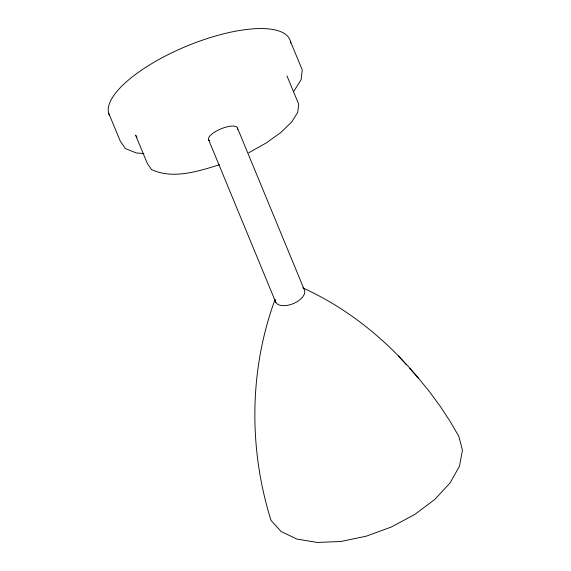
<?xml version="1.0" encoding="UTF-8"?>
<svg xmlns="http://www.w3.org/2000/svg" width="571" height="571" viewBox="0 0 571 571"><rect width="100%" height="100%" fill="white"/><g stroke="black" fill="none" stroke-linecap="round" stroke-linejoin="round"><path stroke-width="0.86" d="M275.079 299.425C249.134 369.979 248.571 448.763 271.011 520.345L281.082 531.515L296.863 539.053L317.276 542.45L340.937 541.472L366.232 536.19L391.435 526.962L414.832 514.414L434.824 499.404L450.048 482.952L459.477 466.179L462.453 450.233L458.784 436.201L449.834 420.934L440.098 406.131L429.599 391.827L418.343 378.045L409.778 368.538M293.851 91.246L301.11 79.683L302.245 69.876L290.503 41.583M248.699 152.8L266.322 142.893L280.996 132.365L291.71 121.937L297.748 112.316L298.69 104.158L286.949 75.864M219.428 164.776C198.108 171.336 172.97 179.587 151.536 169.58L147.325 163.442L135.584 135.156L136.99 137.197M143.871 153.542L136.276 152.964L125.356 148.517L120.288 141.144L108.547 112.851A97.855 33.625 -22.5 0 1 193.897 43.26A97.855 33.625 -22.5 0 1 290.746 43.053M302.687 287.863C347.746 308.233 386.86 340.116 418.343 378.045M398.394 355.969L406.366 364.812M237.515 128.118L304.215 289.554A15.603 8.365 -22.3 0 1 292.124 304.072A15.603 8.365 -22.3 0 1 275.215 300.175M208.501 139.481L275.772 302.302M109.318 115.121A97.855 33.625 -22.5 0 1 108.754 113.622M209.307 140.659A15.603 5.36 -22.5 0 1 221.798 128.511A15.603 5.36 -22.5 0 1 237.336 129.681"/></g></svg>
